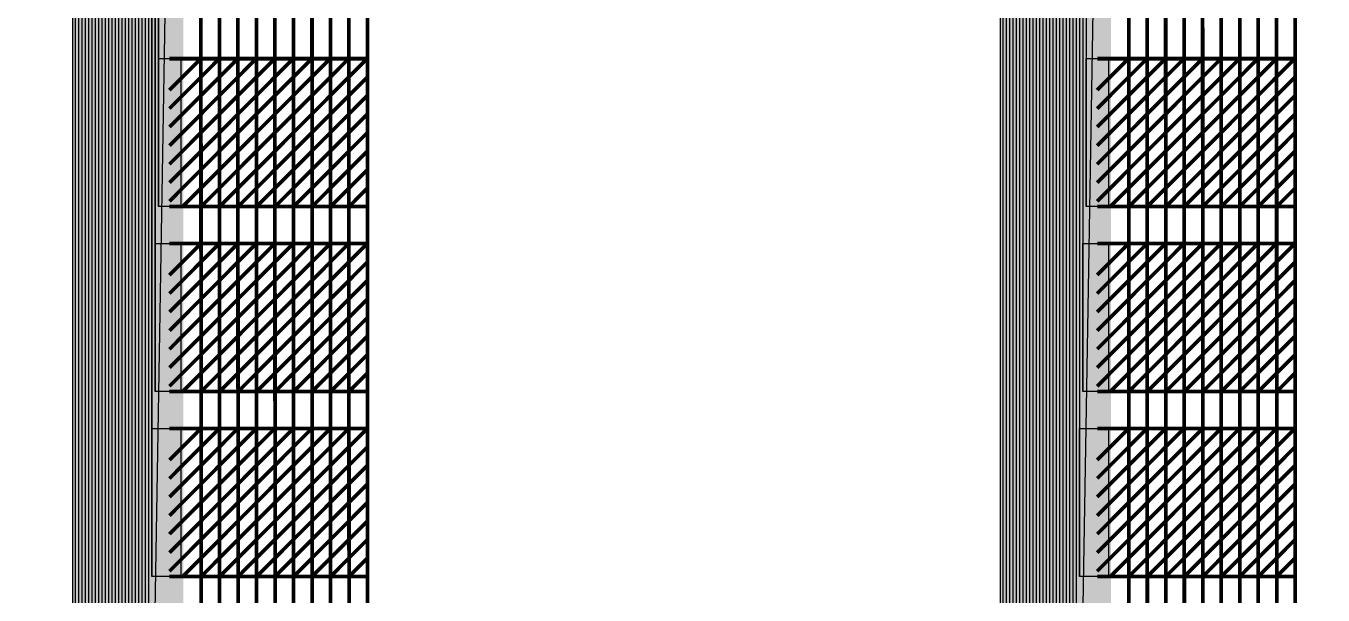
# Model space of a CAD drawing. Header units: millimetres. Extents: x -51 to 51, y -51 to 51.
# Drawn here: x -18.599 to -15.091, y -7.646 to -6.108 of the extents above; entities that cross this region are included whole.
import ezdxf

# ---------------------------------------------------------------- set-up
doc = ezdxf.new("R2010")
doc.units = ezdxf.units.MM
doc.linetypes.add('DASHED', pattern=[19.05, 12.7, -6.35])
for name, color, linetype in [('bottom_SU8', 5, 'Continuous'), ('metal', 43, 'Continuous'), ('reference', 18, 'DASHED')]:
    doc.layers.add(name, color=color, linetype=linetype)
doc.layers.add('top SU-8', color=3, linetype='Continuous', transparency=0.63)

msp = doc.modelspace()

# ---------------------------------------------------------------- linework, layer by layer
at = {"layer": 'bottom_SU8', "transparency": 33554544}
for points, const_width in [([(-18.3235, 5.9298), (-18.3235, -19.1017)], 0.3), ([(-15.8147, 5.9298), (-15.8147, -19.1017)], 0.3), ([(-18.1221, -19.0957), (-18.1267, -3.1964)], 0.01), ([(-18.0723, -19.0957), (-18.0767, -3.1964)], 0.01), ([(-18.0223, -19.0957), (-18.0267, -3.1964)], 0.01), ([(-17.9721, -19.0957), (-17.9767, -3.1961)], 0.01), ([(-17.9221, -19.0957), (-17.9267, -3.1964)], 0.01), ([(-17.8721, -19.0957), (-17.8767, -3.1961)], 0.01), ([(-17.8221, -19.0957), (-17.8263, -3.1961)], 0.01), ([(-17.7721, -19.0957), (-17.7767, -3.1961)], 0.01), ([(-17.7221, -19.0957), (-17.7267, -3.1961)], 0.01), ([(-17.6721, -19.0957), (-17.6766, -3.1921)], 0.01), ([(-15.6133, -19.0957), (-15.6178, -3.1964)], 0.01), ([(-15.5635, -19.0957), (-15.5678, -3.1964)], 0.01), ([(-15.5135, -19.0957), (-15.5178, -3.1964)], 0.01), ([(-15.4633, -19.0957), (-15.4678, -3.1961)], 0.01), ([(-15.4133, -19.0957), (-15.4178, -3.1964)], 0.01), ([(-15.3633, -19.0957), (-15.3678, -3.1961)], 0.01), ([(-15.3133, -19.0957), (-15.3175, -3.1961)], 0.01), ([(-15.2633, -19.0957), (-15.2678, -3.1961)], 0.01), ([(-15.2133, -19.0957), (-15.2178, -3.1961)], 0.01), ([(-15.1633, -19.0957), (-15.1678, -3.1921)], 0.01), ([(-18.2112, -6.2811), (-18.1263, -6.1961)], 0.01), ([(-18.211, -6.331), (-18.0763, -6.1961)], 0.01), ([(-18.211, -6.3811), (-18.0263, -6.1961)], 0.01), ([(-18.211, -6.4313), (-17.9763, -6.1961)], 0.01), ([(-18.211, -6.4814), (-17.9263, -6.1961)], 0.01), ([(-18.211, -6.5315), (-17.8763, -6.1961)], 0.01), ([(-18.211, -6.5816), (-17.8263, -6.1961)], 0.01), ([(-18.211, -6.1961), (-17.6708, -6.1961)], 0.01), ([(-18.1755, -6.5961), (-17.7763, -6.1961)], 0.01), ([(-18.1255, -6.5961), (-17.7263, -6.1961)], 0.01), ([(-18.0755, -6.5961), (-17.6763, -6.1961)], 0.01), ([(-15.7024, -6.2811), (-15.6175, -6.1961)], 0.01), ([(-15.7022, -6.331), (-15.5675, -6.1961)], 0.01), ([(-15.7022, -6.3811), (-15.5175, -6.1961)], 0.01), ([(-15.7022, -6.4313), (-15.4675, -6.1961)], 0.01), ([(-15.7022, -6.4814), (-15.4175, -6.1961)], 0.01), ([(-15.7022, -6.5315), (-15.3675, -6.1961)], 0.01), ([(-15.7022, -6.5816), (-15.3175, -6.1961)], 0.01), ([(-15.7022, -6.1961), (-15.162, -6.1961)], 0.01), ([(-15.6667, -6.5961), (-15.2675, -6.1961)], 0.01), ([(-15.6167, -6.5961), (-15.2175, -6.1961)], 0.01), ([(-15.5667, -6.5961), (-15.1675, -6.1961)], 0.01), ([(-18.0255, -6.5961), (-17.6762, -6.2461)], 0.01), ([(-15.5167, -6.5961), (-15.1674, -6.2461)], 0.01), ([(-17.9755, -6.5961), (-17.6761, -6.2961)], 0.01), ([(-15.4667, -6.5961), (-15.1673, -6.2961)], 0.01), ([(-17.9255, -6.5961), (-17.676, -6.3461)], 0.01), ([(-15.4167, -6.5961), (-15.1672, -6.3461)], 0.01), ([(-17.8755, -6.5961), (-17.6759, -6.3961)], 0.01), ([(-15.3667, -6.5961), (-15.1671, -6.3961)], 0.01), ([(-17.8255, -6.5961), (-17.6758, -6.4461)], 0.01), ([(-15.3167, -6.5961), (-15.167, -6.4461)], 0.01), ([(-17.7755, -6.5961), (-17.6757, -6.4961)], 0.01), ([(-15.2667, -6.5961), (-15.1669, -6.4961)], 0.01), ([(-17.7255, -6.5961), (-17.6756, -6.5461)], 0.01), ([(-15.2167, -6.5961), (-15.1668, -6.5461)], 0.01), ([(-18.211, -6.5961), (-17.6707, -6.5961)], 0.01), ([(-15.7022, -6.5961), (-15.1618, -6.5961)], 0.01), ([(-18.2112, -6.7811), (-18.1263, -6.6961)], 0.01), ([(-18.211, -6.831), (-18.0763, -6.6961)], 0.01), ([(-18.211, -6.8811), (-18.0263, -6.6961)], 0.01), ([(-18.211, -6.9313), (-17.9763, -6.6961)], 0.01), ([(-18.211, -6.9814), (-17.9263, -6.6961)], 0.01), ([(-18.211, -7.0315), (-17.8763, -6.6961)], 0.01), ([(-18.211, -7.0816), (-17.8263, -6.6961)], 0.01), ([(-18.211, -6.6961), (-17.6708, -6.6961)], 0.01), ([(-18.1755, -7.0961), (-17.7763, -6.6961)], 0.01), ([(-18.1255, -7.0961), (-17.7263, -6.6961)], 0.01), ([(-18.0755, -7.0961), (-17.6763, -6.6961)], 0.01), ([(-15.7024, -6.7811), (-15.6175, -6.6961)], 0.01), ([(-15.7022, -6.831), (-15.5675, -6.6961)], 0.01), ([(-15.7022, -6.8811), (-15.5175, -6.6961)], 0.01), ([(-15.7022, -6.9313), (-15.4675, -6.6961)], 0.01), ([(-15.7022, -6.9814), (-15.4175, -6.6961)], 0.01), ([(-15.7022, -7.0315), (-15.3675, -6.6961)], 0.01), ([(-15.7022, -7.0816), (-15.3175, -6.6961)], 0.01), ([(-15.7022, -6.6961), (-15.162, -6.6961)], 0.01), ([(-15.6667, -7.0961), (-15.2675, -6.6961)], 0.01), ([(-15.6167, -7.0961), (-15.2175, -6.6961)], 0.01), ([(-15.5667, -7.0961), (-15.1675, -6.6961)], 0.01), ([(-18.0255, -7.0961), (-17.6762, -6.7461)], 0.01), ([(-15.5167, -7.0961), (-15.1674, -6.7461)], 0.01), ([(-17.9755, -7.0961), (-17.6761, -6.7961)], 0.01), ([(-15.4667, -7.0961), (-15.1673, -6.7961)], 0.01), ([(-17.9255, -7.0961), (-17.676, -6.8461)], 0.01), ([(-15.4167, -7.0961), (-15.1672, -6.8461)], 0.01), ([(-17.8755, -7.0961), (-17.6759, -6.8961)], 0.01), ([(-15.3667, -7.0961), (-15.1671, -6.8961)], 0.01), ([(-17.8255, -7.0961), (-17.6758, -6.9461)], 0.01), ([(-15.3167, -7.0961), (-15.167, -6.9461)], 0.01), ([(-17.7755, -7.0961), (-17.6757, -6.9961)], 0.01), ([(-15.2667, -7.0961), (-15.1669, -6.9961)], 0.01), ([(-17.7255, -7.0961), (-17.6756, -7.0461)], 0.01), ([(-15.2167, -7.0961), (-15.1668, -7.0461)], 0.01), ([(-18.211, -7.0961), (-17.6707, -7.0961)], 0.01), ([(-15.7022, -7.0961), (-15.1618, -7.0961)], 0.01), ([(-18.2112, -7.2811), (-18.1263, -7.1961)], 0.01), ([(-18.211, -7.331), (-18.0763, -7.1961)], 0.01), ([(-18.211, -7.3811), (-18.0263, -7.1961)], 0.01), ([(-18.211, -7.4313), (-17.9763, -7.1961)], 0.01), ([(-18.211, -7.4814), (-17.9263, -7.1961)], 0.01), ([(-18.211, -7.5315), (-17.8763, -7.1961)], 0.01), ([(-18.211, -7.5816), (-17.8263, -7.1961)], 0.01), ([(-18.211, -7.1961), (-17.6708, -7.1961)], 0.01), ([(-18.1755, -7.5961), (-17.7763, -7.1961)], 0.01), ([(-18.1255, -7.5961), (-17.7263, -7.1961)], 0.01), ([(-18.0755, -7.5961), (-17.6763, -7.1961)], 0.01), ([(-15.7024, -7.2811), (-15.6175, -7.1961)], 0.01), ([(-15.7022, -7.331), (-15.5675, -7.1961)], 0.01), ([(-15.7022, -7.3811), (-15.5175, -7.1961)], 0.01), ([(-15.7022, -7.4313), (-15.4675, -7.1961)], 0.01), ([(-15.7022, -7.4814), (-15.4175, -7.1961)], 0.01), ([(-15.7022, -7.5315), (-15.3675, -7.1961)], 0.01), ([(-15.7022, -7.5816), (-15.3175, -7.1961)], 0.01), ([(-15.7022, -7.1961), (-15.162, -7.1961)], 0.01), ([(-15.6667, -7.5961), (-15.2675, -7.1961)], 0.01), ([(-15.6167, -7.5961), (-15.2175, -7.1961)], 0.01), ([(-15.5667, -7.5961), (-15.1675, -7.1961)], 0.01), ([(-18.0255, -7.5961), (-17.6762, -7.2461)], 0.01), ([(-15.5167, -7.5961), (-15.1674, -7.2461)], 0.01), ([(-17.9755, -7.5961), (-17.6761, -7.2961)], 0.01), ([(-15.4667, -7.5961), (-15.1673, -7.2961)], 0.01), ([(-17.9255, -7.5961), (-17.676, -7.3461)], 0.01), ([(-15.4167, -7.5961), (-15.1672, -7.3461)], 0.01), ([(-17.8755, -7.5961), (-17.6759, -7.3961)], 0.01), ([(-15.3667, -7.5961), (-15.1671, -7.3961)], 0.01), ([(-17.8255, -7.5961), (-17.6758, -7.4461)], 0.01), ([(-15.3167, -7.5961), (-15.167, -7.4461)], 0.01), ([(-17.7755, -7.5961), (-17.6757, -7.4961)], 0.01), ([(-15.2667, -7.5961), (-15.1669, -7.4961)], 0.01), ([(-17.7255, -7.5961), (-17.6756, -7.5461)], 0.01), ([(-15.2167, -7.5961), (-15.1668, -7.5461)], 0.01), ([(-18.211, -7.5961), (-17.6707, -7.5961)], 0.01), ([(-15.7022, -7.5961), (-15.1618, -7.5961)], 0.01)]:
    msp.add_lwpolyline(points, dxfattribs=dict(at, const_width=const_width))
at = {"layer": 'metal', "transparency": 33554544}
for points, const_width in [([(-18.3215, -11.0957), (-18.3215, 10.5754)], 0.004), ([(-15.8127, -11.0957), (-15.8127, 10.5754)], 0.004), ([(-18.3395, -12.0957), (-18.3395, 10.0274)], 0.004), ([(-18.3305, -11.5957), (-18.3305, 10.0291)], 0.004), ([(-15.8307, -12.0957), (-15.8307, 10.0274)], 0.004), ([(-15.8217, -11.5957), (-15.8217, 10.0291)], 0.004), ([(-18.3125, -10.5957), (-18.3125, 9.9562)], 0.004), ([(-15.8037, -10.5957), (-15.8037, 9.9562)], 0.004), ([(-18.3575, -13.0957), (-18.3575, 9.4365)], 0.004), ([(-18.3485, -12.5957), (-18.3485, 9.4365)], 0.004), ([(-15.8487, -13.0957), (-15.8487, 9.4365)], 0.004), ([(-15.8397, -12.5957), (-15.8397, 9.4365)], 0.004), ([(-18.3035, -10.0961), (-18.3035, 9.3481)], 0.004), ([(-18.2945, -9.5961), (-18.2945, 9.3481)], 0.004), ([(-15.7947, -10.0961), (-15.7947, 9.3481)], 0.004), ([(-15.7857, -9.5961), (-15.7857, 9.3481)], 0.004), ([(-18.3755, -14.0957), (-18.3755, 8.8389)], 0.004), ([(-18.3665, -13.5957), (-18.3665, 8.8407)], 0.004), ([(-15.8667, -14.0957), (-15.8667, 8.8389)], 0.004), ([(-15.8577, -13.5957), (-15.8577, 8.8407)], 0.004), ([(-18.2855, -9.0961), (-18.2855, 8.7599)], 0.004), ([(-18.2765, -8.5961), (-18.2765, 8.7617)], 0.004), ([(-15.7767, -9.0961), (-15.7767, 8.7599)], 0.004), ([(-15.7677, -8.5961), (-15.7677, 8.7617)], 0.004), ([(-18.3935, -15.0957), (-18.3935, 8.2445)], 0.004), ([(-18.3845, -14.5957), (-18.3845, 8.2445)], 0.004), ([(-15.8847, -15.0957), (-15.8847, 8.2445)], 0.004), ([(-15.8757, -14.5957), (-15.8757, 8.2445)], 0.004), ([(-18.2675, -8.0961), (-18.2675, 8.1764)], 0.004), ([(-18.2585, -7.5961), (-18.2585, 8.1756)], 0.004), ([(-15.7587, -8.0961), (-15.7587, 8.1764)], 0.004), ([(-15.7497, -7.5961), (-15.7497, 8.1756)], 0.004), ([(-18.4115, -16.0957), (-18.4115, 7.6503)], 0.004), ([(-18.4025, -15.5957), (-18.4025, 7.6503)], 0.004), ([(-15.9027, -16.0957), (-15.9027, 7.6503)], 0.004), ([(-15.8937, -15.5957), (-15.8937, 7.6503)], 0.004), ([(-18.2495, -7.0961), (-18.2495, 7.597)], 0.004), ([(-18.2405, -6.5961), (-18.2405, 7.5952)], 0.004), ([(-15.7407, -7.0961), (-15.7407, 7.597)], 0.004), ([(-15.7317, -6.5961), (-15.7317, 7.5952)], 0.004), ([(-18.4295, -17.0957), (-18.4295, 7.0554)], 0.004), ([(-18.4205, -16.5957), (-18.4205, 7.0554)], 0.004), ([(-15.9207, -17.0957), (-15.9207, 7.0554)], 0.004), ([(-15.9117, -16.5957), (-15.9117, 7.0554)], 0.004), ([(-18.4475, -18.0957), (-18.4475, 6.4565)], 0.004), ([(-18.4385, -17.5957), (-18.4385, 6.4576)], 0.004), ([(-15.9387, -18.0957), (-15.9387, 6.4565)], 0.004), ([(-15.9297, -17.5957), (-15.9297, 6.4576)], 0.004), ([(-18.4565, -18.5957), (-18.4565, 5.8943)], 0.004), ([(-15.9477, -18.5957), (-15.9477, 5.8943)], 0.004), ([(-18.4655, -19.0957), (-18.4655, 5.8889)], 0.004), ([(-15.9567, -19.0957), (-15.9567, 5.8889)], 0.004), ([(-18.1856, -6.3054), (-18.0762, -6.1957)], 0.006), ([(-18.1856, -6.3554), (-18.0262, -6.1957)], 0.006), ([(-18.1856, -6.4055), (-17.9762, -6.1957)], 0.006), ([(-18.1856, -6.5558), (-17.8262, -6.1957)], 0.006), ([(-18.1856, -6.1957), (-17.6732, -6.1957)], 0.006), ([(-18.1855, -6.4556), (-17.9262, -6.1957)], 0.006), ([(-18.1855, -6.5057), (-17.8762, -6.1957)], 0.006), ([(-18.1855, -6.2551), (-18.1262, -6.1957)], 0.006), ([(-18.1753, -6.5957), (-17.7762, -6.1957)], 0.006), ([(-18.1253, -6.5957), (-18.1262, -6.1957)], 0.006), ([(-18.1253, -6.5957), (-17.7262, -6.1957)], 0.006), ([(-18.0753, -6.5957), (-18.0762, -6.1957)], 0.006), ([(-18.0753, -6.5957), (-17.6762, -6.1957)], 0.006), ([(-18.0253, -6.5957), (-18.0262, -6.1957)], 0.006), ([(-17.9753, -6.5957), (-17.9762, -6.1957)], 0.006), ([(-17.9253, -6.5957), (-17.9262, -6.1957)], 0.006), ([(-17.8753, -6.5957), (-17.8762, -6.1957)], 0.006), ([(-17.8253, -6.5957), (-17.8262, -6.1957)], 0.006), ([(-17.7753, -6.5957), (-17.7762, -6.1957)], 0.006), ([(-17.7253, -6.5957), (-17.7262, -6.1957)], 0.006), ([(-17.6753, -6.5957), (-17.6762, -6.1957)], 0.006), ([(-15.6768, -6.3054), (-15.5674, -6.1957)], 0.006), ([(-15.6768, -6.3554), (-15.5174, -6.1957)], 0.006), ([(-15.6768, -6.5558), (-15.3174, -6.1957)], 0.006), ([(-15.6768, -6.1957), (-15.1644, -6.1957)], 0.006), ([(-15.6767, -6.4055), (-15.4674, -6.1957)], 0.006), ([(-15.6767, -6.4556), (-15.4174, -6.1957)], 0.006), ([(-15.6767, -6.5057), (-15.3674, -6.1957)], 0.006), ([(-15.6766, -6.2551), (-15.6174, -6.1957)], 0.006), ([(-15.6665, -6.5957), (-15.2674, -6.1957)], 0.006), ([(-15.6165, -6.5957), (-15.6174, -6.1957)], 0.006), ([(-15.6165, -6.5957), (-15.2174, -6.1957)], 0.006), ([(-15.5665, -6.5957), (-15.5674, -6.1957)], 0.006), ([(-15.5665, -6.5957), (-15.1674, -6.1957)], 0.006), ([(-15.5165, -6.5957), (-15.5174, -6.1957)], 0.006), ([(-15.4665, -6.5957), (-15.4674, -6.1957)], 0.006), ([(-15.4165, -6.5957), (-15.4174, -6.1957)], 0.006), ([(-15.3665, -6.5957), (-15.3674, -6.1957)], 0.006), ([(-15.3165, -6.5957), (-15.3174, -6.1957)], 0.006), ([(-15.2665, -6.5957), (-15.2674, -6.1957)], 0.006), ([(-15.2165, -6.5957), (-15.2174, -6.1957)], 0.006), ([(-15.1665, -6.5957), (-15.1674, -6.1957)], 0.006), ([(-18.0253, -6.5957), (-17.6761, -6.2457)], 0.006), ([(-15.5165, -6.5957), (-15.1672, -6.2457)], 0.006), ([(-17.9753, -6.5957), (-17.676, -6.2957)], 0.006), ([(-15.4665, -6.5957), (-15.1671, -6.2957)], 0.006), ([(-17.9253, -6.5957), (-17.6759, -6.3457)], 0.006), ([(-15.4165, -6.5957), (-15.167, -6.3457)], 0.006), ([(-17.8753, -6.5957), (-17.6758, -6.3957)], 0.006), ([(-15.3665, -6.5957), (-15.1669, -6.3957)], 0.006), ([(-17.8253, -6.5957), (-17.6757, -6.4457)], 0.006), ([(-15.3165, -6.5957), (-15.1668, -6.4457)], 0.006), ([(-17.7753, -6.5957), (-17.6756, -6.4957)], 0.006), ([(-15.2665, -6.5957), (-15.1667, -6.4957)], 0.006), ([(-17.7253, -6.5957), (-17.6754, -6.5457)], 0.006), ([(-15.2165, -6.5957), (-15.1666, -6.5457)], 0.006), ([(-18.1877, -6.5957), (-17.6729, -6.5957)], 0.006), ([(-15.6788, -6.5957), (-15.1641, -6.5957)], 0.006), ([(-18.1856, -6.8054), (-18.0762, -6.6957)], 0.006), ([(-18.1856, -6.8554), (-18.0262, -6.6957)], 0.006), ([(-18.1856, -6.9055), (-17.9762, -6.6957)], 0.006), ([(-18.1856, -7.0558), (-17.8262, -6.6957)], 0.006), ([(-18.1856, -6.6957), (-17.6732, -6.6957)], 0.006), ([(-18.1855, -6.9556), (-17.9262, -6.6957)], 0.006), ([(-18.1855, -7.0057), (-17.8762, -6.6957)], 0.006), ([(-18.1855, -6.7551), (-18.1262, -6.6957)], 0.006), ([(-18.1753, -7.0957), (-17.7762, -6.6957)], 0.006), ([(-18.1253, -7.0957), (-18.1262, -6.6957)], 0.006), ([(-18.1253, -7.0957), (-17.7262, -6.6957)], 0.006), ([(-18.0753, -7.0957), (-18.0762, -6.6957)], 0.006), ([(-18.0753, -7.0957), (-17.6762, -6.6957)], 0.006), ([(-18.0253, -7.0957), (-18.0262, -6.6957)], 0.006), ([(-17.9753, -7.0957), (-17.9762, -6.6957)], 0.006), ([(-17.9253, -7.0957), (-17.9262, -6.6957)], 0.006), ([(-17.8753, -7.0957), (-17.8762, -6.6957)], 0.006), ([(-17.8253, -7.0957), (-17.8262, -6.6957)], 0.006), ([(-17.7753, -7.0957), (-17.7762, -6.6957)], 0.006), ([(-17.7253, -7.0957), (-17.7262, -6.6957)], 0.006), ([(-17.6753, -7.0957), (-17.6762, -6.6957)], 0.006), ([(-15.6768, -6.8054), (-15.5674, -6.6957)], 0.006), ([(-15.6768, -6.8554), (-15.5174, -6.6957)], 0.006), ([(-15.6768, -7.0558), (-15.3174, -6.6957)], 0.006), ([(-15.6768, -6.6957), (-15.1644, -6.6957)], 0.006), ([(-15.6767, -6.9055), (-15.4674, -6.6957)], 0.006), ([(-15.6767, -6.9556), (-15.4174, -6.6957)], 0.006), ([(-15.6767, -7.0057), (-15.3674, -6.6957)], 0.006), ([(-15.6766, -6.7551), (-15.6174, -6.6957)], 0.006), ([(-15.6665, -7.0957), (-15.2674, -6.6957)], 0.006), ([(-15.6165, -7.0957), (-15.6174, -6.6957)], 0.006), ([(-15.6165, -7.0957), (-15.2174, -6.6957)], 0.006), ([(-15.5665, -7.0957), (-15.5674, -6.6957)], 0.006), ([(-15.5665, -7.0957), (-15.1674, -6.6957)], 0.006), ([(-15.5165, -7.0957), (-15.5174, -6.6957)], 0.006), ([(-15.4665, -7.0957), (-15.4674, -6.6957)], 0.006), ([(-15.4165, -7.0957), (-15.4174, -6.6957)], 0.006), ([(-15.3665, -7.0957), (-15.3674, -6.6957)], 0.006), ([(-15.3165, -7.0957), (-15.3174, -6.6957)], 0.006), ([(-15.2665, -7.0957), (-15.2674, -6.6957)], 0.006), ([(-15.2165, -7.0957), (-15.2174, -6.6957)], 0.006), ([(-15.1665, -7.0957), (-15.1674, -6.6957)], 0.006), ([(-18.0253, -7.0957), (-17.6761, -6.7457)], 0.006), ([(-15.5165, -7.0957), (-15.1672, -6.7457)], 0.006), ([(-17.9753, -7.0957), (-17.676, -6.7957)], 0.006), ([(-15.4665, -7.0957), (-15.1671, -6.7957)], 0.006), ([(-17.9253, -7.0957), (-17.6759, -6.8457)], 0.006), ([(-15.4165, -7.0957), (-15.167, -6.8457)], 0.006), ([(-17.8753, -7.0957), (-17.6758, -6.8957)], 0.006), ([(-15.3665, -7.0957), (-15.1669, -6.8957)], 0.006), ([(-17.8253, -7.0957), (-17.6757, -6.9457)], 0.006), ([(-15.3165, -7.0957), (-15.1668, -6.9457)], 0.006), ([(-17.7753, -7.0957), (-17.6756, -6.9957)], 0.006), ([(-15.2665, -7.0957), (-15.1667, -6.9957)], 0.006), ([(-17.7253, -7.0957), (-17.6754, -7.0457)], 0.006), ([(-15.2165, -7.0957), (-15.1666, -7.0457)], 0.006), ([(-18.1877, -7.0957), (-17.6729, -7.0957)], 0.006), ([(-15.6788, -7.0957), (-15.1641, -7.0957)], 0.006), ([(-18.1856, -7.3054), (-18.0762, -7.1957)], 0.006), ([(-18.1856, -7.3554), (-18.0262, -7.1957)], 0.006), ([(-18.1856, -7.4055), (-17.9762, -7.1957)], 0.006), ([(-18.1856, -7.5558), (-17.8262, -7.1957)], 0.006), ([(-18.1856, -7.1957), (-17.6732, -7.1957)], 0.006), ([(-18.1855, -7.4556), (-17.9262, -7.1957)], 0.006), ([(-18.1855, -7.5057), (-17.8762, -7.1957)], 0.006), ([(-18.1855, -7.2551), (-18.1262, -7.1957)], 0.006), ([(-18.1753, -7.5957), (-17.7762, -7.1957)], 0.006), ([(-18.1253, -7.5957), (-18.1262, -7.1957)], 0.006), ([(-18.1253, -7.5957), (-17.7262, -7.1957)], 0.006), ([(-18.0753, -7.5957), (-18.0762, -7.1957)], 0.006), ([(-18.0753, -7.5957), (-17.6762, -7.1957)], 0.006), ([(-18.0253, -7.5957), (-18.0262, -7.1957)], 0.006), ([(-17.9753, -7.5957), (-17.9762, -7.1957)], 0.006), ([(-17.9253, -7.5957), (-17.9262, -7.1957)], 0.006), ([(-17.8753, -7.5957), (-17.8762, -7.1957)], 0.006), ([(-17.8253, -7.5957), (-17.8262, -7.1957)], 0.006), ([(-17.7753, -7.5957), (-17.7762, -7.1957)], 0.006), ([(-17.7253, -7.5957), (-17.7262, -7.1957)], 0.006), ([(-17.6753, -7.5957), (-17.6762, -7.1957)], 0.006), ([(-15.6768, -7.3054), (-15.5674, -7.1957)], 0.006), ([(-15.6768, -7.3554), (-15.5174, -7.1957)], 0.006), ([(-15.6768, -7.5558), (-15.3174, -7.1957)], 0.006), ([(-15.6768, -7.1957), (-15.1644, -7.1957)], 0.006), ([(-15.6767, -7.4055), (-15.4674, -7.1957)], 0.006), ([(-15.6767, -7.4556), (-15.4174, -7.1957)], 0.006), ([(-15.6767, -7.5057), (-15.3674, -7.1957)], 0.006), ([(-15.6766, -7.2551), (-15.6174, -7.1957)], 0.006), ([(-15.6665, -7.5957), (-15.2674, -7.1957)], 0.006), ([(-15.6165, -7.5957), (-15.6174, -7.1957)], 0.006), ([(-15.6165, -7.5957), (-15.2174, -7.1957)], 0.006), ([(-15.5665, -7.5957), (-15.5674, -7.1957)], 0.006), ([(-15.5665, -7.5957), (-15.1674, -7.1957)], 0.006), ([(-15.5165, -7.5957), (-15.5174, -7.1957)], 0.006), ([(-15.4665, -7.5957), (-15.4674, -7.1957)], 0.006), ([(-15.4165, -7.5957), (-15.4174, -7.1957)], 0.006), ([(-15.3665, -7.5957), (-15.3674, -7.1957)], 0.006), ([(-15.3165, -7.5957), (-15.3174, -7.1957)], 0.006), ([(-15.2665, -7.5957), (-15.2674, -7.1957)], 0.006), ([(-15.2165, -7.5957), (-15.2174, -7.1957)], 0.006), ([(-15.1665, -7.5957), (-15.1674, -7.1957)], 0.006), ([(-18.0253, -7.5957), (-17.6761, -7.2457)], 0.006), ([(-15.5165, -7.5957), (-15.1672, -7.2457)], 0.006), ([(-17.9753, -7.5957), (-17.676, -7.2957)], 0.006), ([(-15.4665, -7.5957), (-15.1671, -7.2957)], 0.006), ([(-17.9253, -7.5957), (-17.6759, -7.3457)], 0.006), ([(-15.4165, -7.5957), (-15.167, -7.3457)], 0.006), ([(-17.8753, -7.5957), (-17.6758, -7.3957)], 0.006), ([(-15.3665, -7.5957), (-15.1669, -7.3957)], 0.006), ([(-17.8253, -7.5957), (-17.6757, -7.4457)], 0.006), ([(-15.3165, -7.5957), (-15.1668, -7.4457)], 0.006), ([(-17.7753, -7.5957), (-17.6756, -7.4957)], 0.006), ([(-15.2665, -7.5957), (-15.1667, -7.4957)], 0.006), ([(-17.7253, -7.5957), (-17.6754, -7.5457)], 0.006), ([(-15.2165, -7.5957), (-15.1666, -7.5457)], 0.006), ([(-18.1877, -7.5957), (-17.6729, -7.5957)], 0.006), ([(-15.6788, -7.5957), (-15.1641, -7.5957)], 0.006)]:
    msp.add_lwpolyline(points, dxfattribs=dict(at, const_width=const_width))
for points in [[(-18.2405, -6.1961), (-18.1806, -6.1961), (-18.1806, -6.5961), (-18.2405, -6.5961)], [(-15.7317, -6.1961), (-15.6718, -6.1961), (-15.6718, -6.5961), (-15.7317, -6.5961)], [(-18.2495, -6.6961), (-18.1806, -6.6961), (-18.1806, -7.0961), (-18.2495, -7.0961)], [(-15.7407, -6.6961), (-15.6718, -6.6961), (-15.6718, -7.0961), (-15.7407, -7.0961)], [(-18.2585, -7.1961), (-18.1806, -7.1961), (-18.1806, -7.5961), (-18.2585, -7.5961)], [(-15.7497, -7.1961), (-15.6718, -7.1961), (-15.6718, -7.5961), (-15.7497, -7.5961)]]:
    msp.add_lwpolyline(points, close=True, dxfattribs=at)
at = {"layer": 'reference'}
msp.add_circle((0, 0), 38.1, dxfattribs=at)
at = {"layer": 'top SU-8', "transparency": 33554544}
for points in [[(-18.1736, -3.1692), (-18.4735, -3.1692), (-18.4737, -19.1018), (-18.4406, -19.1018)], [(-15.6648, -3.1692), (-15.9647, -3.1692), (-15.9649, -19.1018), (-15.9318, -19.1018)]]:
    msp.add_lwpolyline(points, close=True, dxfattribs=at)

doc.saveas('drawing.dxf')
